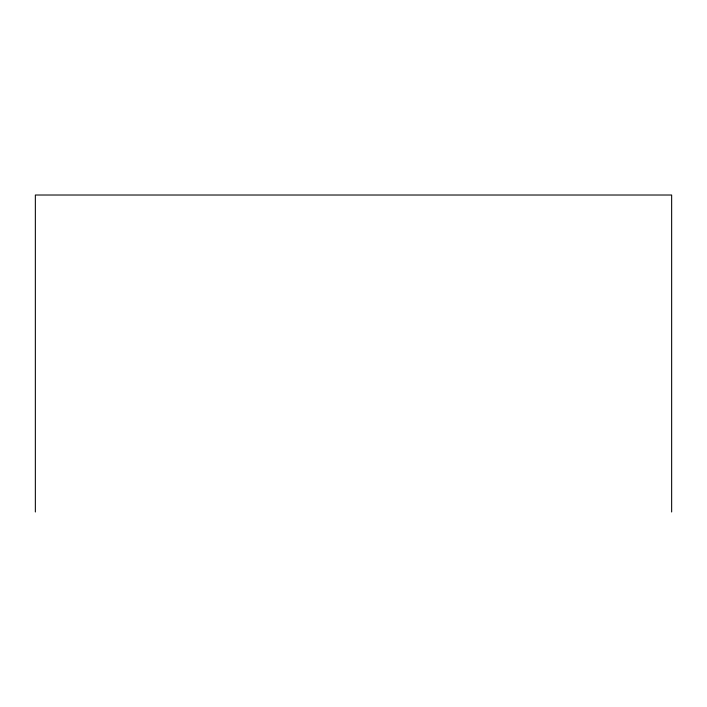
<?xml version="1.0" encoding="UTF-8"?>
<svg xmlns="http://www.w3.org/2000/svg" width="707" height="707" viewBox="0 0 707 707"><rect width="100%" height="100%" fill="white"/><g stroke="black" fill="none" stroke-linecap="round" stroke-linejoin="round"><path stroke-width="1.06" d="M671.65 511.983L671.65 195.017L35.35 195.017L35.35 511.983"/></g></svg>
